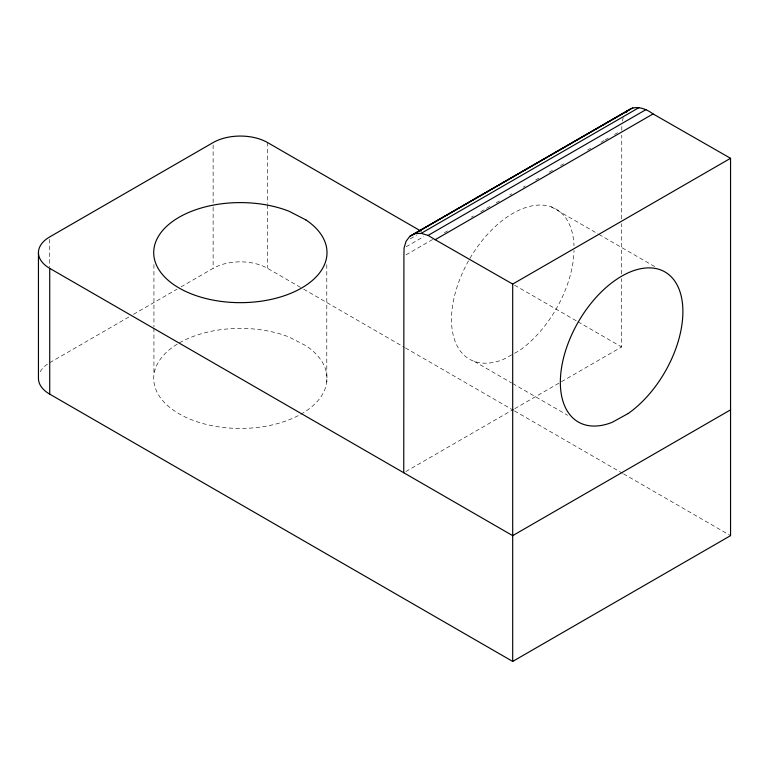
<?xml version="1.0" encoding="UTF-8"?>
<svg xmlns="http://www.w3.org/2000/svg" width="769" height="769" viewBox="0 0 769 769"><rect width="100%" height="100%" fill="white"/><g stroke="black" fill="none" stroke-linecap="round" stroke-linejoin="round"><path stroke-width="0.58" stroke-dasharray="3.85 2.88" d="M561.447 381.712L621.621 346.973L621.669 278.734M621.669 273.947L621.708 223.664M621.708 218.877L621.765 135.084M621.775 130.297L621.871 125.664M622.275 121.069L623.284 117.705M49.725 362.699L129.365 316.722M133.498 314.329L176.928 289.259M181.071 286.866L213.128 268.362A38.517 22.234 0 0 1 267.295 268.189L302.611 288.577M410.233 238.851L416.462 235.256M406.157 246.772L423.796 236.583M405.984 254.875L432.957 239.303M444.376 232.719L447.481 230.921M471.349 217.137L473.416 215.945M480.683 211.754L490.016 206.361M496.245 202.766L499.36 200.969M509.732 194.98L511.808 193.778M523.218 187.194L525.294 185.992M535.666 180.004L538.781 178.206M549.153 172.218L553.305 169.824M560.563 165.633L563.677 163.835M587.535 150.061L590.65 148.263M601.022 142.275L604.136 140.477M605.174 139.871L608.289 138.084M614.508 134.488L617.622 132.691M405.83 471.551L513.721 409.262M514.759 408.666L560.409 382.308M511.683 354.845L503.33 359.44A86.657 49.985 -60 0 1 451.749 313.127A86.657 49.985 -60 0 1 514.23 212.619A86.657 49.985 -60 0 1 574.001 245.772M514.615 353.231L519.325 350.635A86.657 49.985 -60 0 0 574.03 250.396M551.229 206.851L597.859 233.776M598.897 234.372L655.89 267.276M514.596 285.184L576.933 321.173M577.98 321.778L621.621 346.973M474.329 361.411L511.654 382.962M512.692 383.558L567.657 415.289M303.649 289.173L404.398 347.348M405.436 347.944L513.461 410.31M514.499 410.906L622.525 473.281M623.563 473.877L730.55 535.647M326.787 264.671L326.787 382.068M267.295 142.4L267.295 203.497M267.295 204.698L267.295 268.189M213.128 144.966L213.128 206.063M213.128 207.265L213.128 268.362M153.935 264.555L153.935 326.854M153.935 328.046L153.935 374.763M49.725 239.303L49.725 266.862M40.228 371.735A38.517 22.234 0 0 1 47.774 363.91M177.187 344.176A86.657 50.033 0 0 0 178.879 413.674A86.657 50.033 0 0 0 299.247 415.116A86.657 50.033 0 0 0 305.937 345.714L289.048 337.033A86.657 50.033 0 0 0 178.235 343.541"/><path stroke-width="1.15" d="M403.754 472.752L403.908 256.077L404.081 247.964L406.09 241.245L409.79 236.371L627.648 110.592C635.53 104.574 645.97 108.66 653.054 113.927L730.55 158.299L730.55 535.647L512.692 661.427L49.725 394.141A38.517 22.234 0 0 1 38.45 378.415L38.45 252.636M626.418 112.216L627.648 110.592M411.896 235.276L629.753 109.496M409.79 236.371L632.8 107.9M414.933 233.68L421.172 233.353L639.039 107.573M421.172 233.353L428.083 235.41L645.95 109.631M428.083 235.41L435.196 239.707L653.054 113.927M435.196 239.707L512.692 284.078L730.55 158.299M730.55 409.858L512.692 535.647L49.725 268.352A38.517 22.234 0 0 1 49.725 236.91L213.128 142.573A38.517 22.234 0 0 1 267.295 142.4L421.076 231.19M512.692 284.078L512.692 661.427M49.725 268.352L49.725 394.141M628.215 413.501L612.22 422.306A86.657 50.033 -60 0 1 570.713 336.976A86.657 50.033 -60 0 1 674.038 280.07A86.657 50.033 -60 0 1 628.215 413.501M305.937 219.934L289.048 211.244A86.657 50.033 0 0 0 154.819 244.648A86.657 50.033 0 0 0 263.978 300.766A86.657 50.033 0 0 0 305.937 219.934"/></g></svg>
